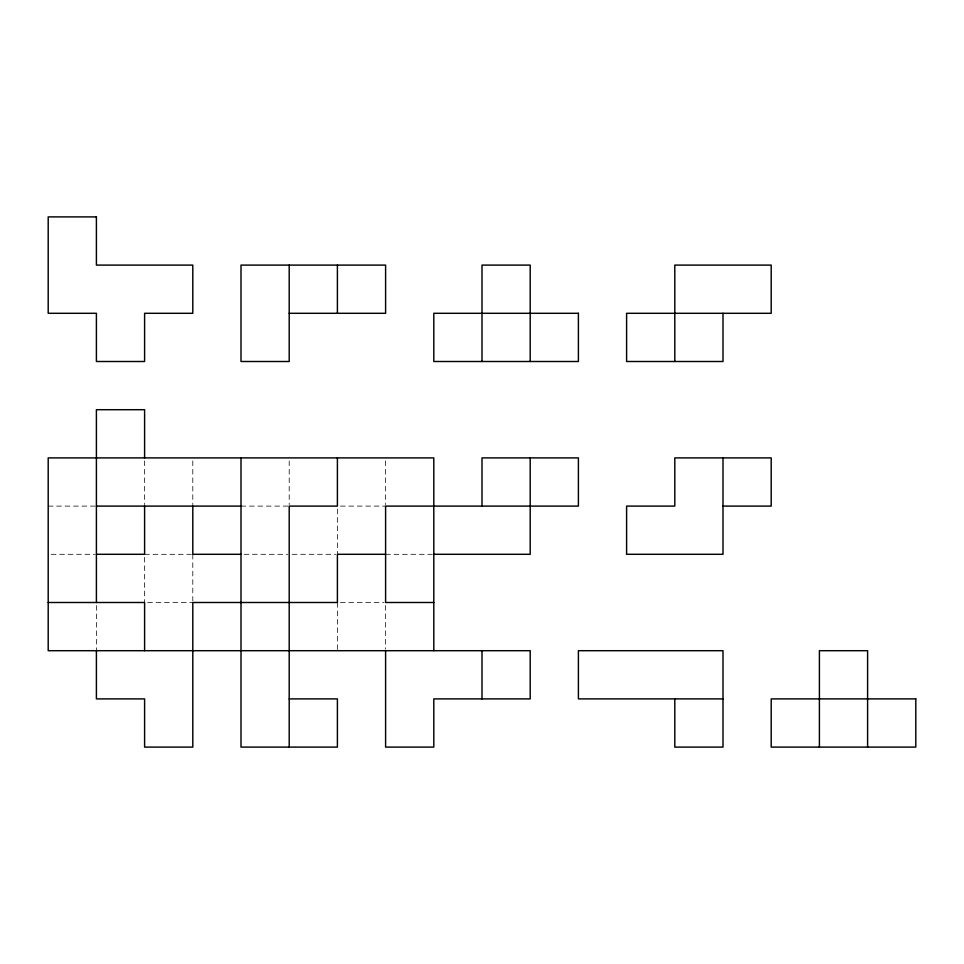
<?xml version="1.0" encoding="UTF-8"?>
<svg xmlns="http://www.w3.org/2000/svg" width="964" height="964" viewBox="0 0 964 964"><rect width="100%" height="100%" fill="white"/><g stroke="black" fill="none" stroke-linecap="round" stroke-linejoin="round"><path stroke-width="0.72" stroke-dasharray="4.82 3.62" d="M48.2 506.1L94.894 506.1M241 506.1L289.2 506.1M340.413 506.1L385.6 506.1M51.213 554.3L94.894 554.3M144.6 554.3L191.294 554.3M244.013 554.3L287.694 554.3M292.213 554.3L335.894 554.3M385.6 554.3L432.294 554.3M147.613 602.5L192.8 602.5M340.413 602.5L384.094 602.5M385.6 460.913L385.6 504.594M385.6 605.513L385.6 649.194M337.4 509.113L337.4 554.3M337.4 602.5L337.4 650.7M289.2 460.913L289.2 504.594M192.8 460.913L192.8 504.594M192.8 554.3L192.8 600.994M144.6 460.913L144.6 504.594M144.6 557.312L144.6 602.5M96.4 605.513L96.4 650.7"/><path stroke-width="1.45" d="M289.2 313.3L385.6 313.3L385.6 265.1L241 265.1L241 361.5L289.2 361.5L289.2 265.1M96.4 506.1L241 506.1M723 506.1L771.2 506.1L771.2 457.9L674.8 457.9L674.8 506.1L626.6 506.1L626.6 554.3L723 554.3L723 457.9M96.4 554.3L144.6 554.3L144.6 506.1M241 554.3L192.8 554.3L192.8 506.1M385.6 554.3L337.4 554.3L337.4 602.5L192.8 602.5L192.8 747.1L144.6 747.1L144.6 698.9L96.4 698.9L96.4 650.7M433.8 554.3L530.2 554.3L530.2 457.9M48.2 602.5L144.6 602.5L144.6 650.7M433.8 602.5L385.6 602.5L385.6 506.1L578.4 506.1L578.4 457.9L482 457.9L482 506.1M289.2 698.9L337.4 698.9L337.4 747.1L241 747.1L241 457.9M723 698.9L578.4 698.9L578.4 650.7L723 650.7L723 747.1L674.8 747.1L674.8 698.9M867.6 747.1L867.6 650.7L819.4 650.7L819.4 747.1M723 313.3L723 361.5L626.6 361.5L626.6 313.3L771.2 313.3L771.2 265.1L674.8 265.1L674.8 361.5M530.2 361.5L530.2 265.1L482 265.1L482 361.5M482 650.7L482 698.9M433.8 650.7L433.8 457.9L48.2 457.9L48.2 650.7L530.2 650.7L530.2 698.9L433.8 698.9L433.8 747.1L385.6 747.1L385.6 650.7M337.4 265.1L337.4 313.3M337.4 457.9L337.4 506.1L289.2 506.1L289.2 747.1M144.6 457.9L144.6 409.7L96.4 409.7L96.4 602.5M96.4 216.9L48.2 216.9L48.2 313.3L96.4 313.3L96.4 361.5L144.6 361.5L144.6 313.3L192.8 313.3L192.8 265.1L96.4 265.1L96.4 216.9M578.4 313.3L433.8 313.3L433.8 361.5L578.4 361.5L578.4 313.3M915.8 698.9L771.2 698.9L771.2 747.1L915.8 747.1L915.8 698.9"/></g></svg>
